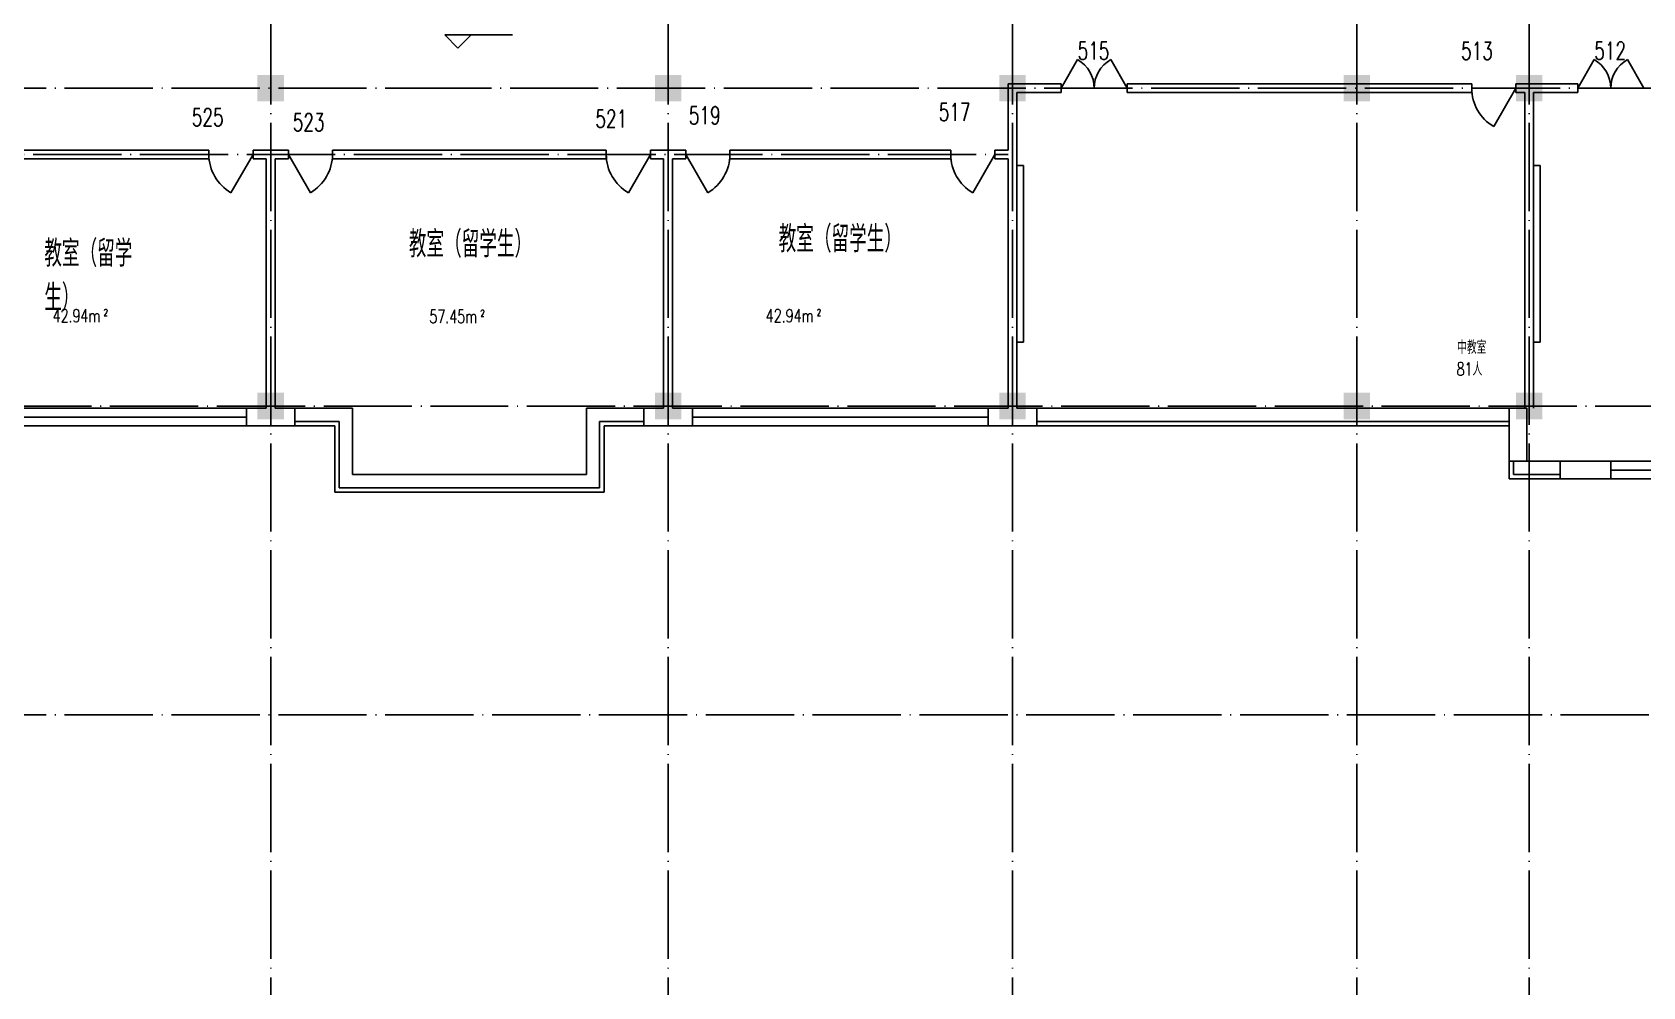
# Model space of a CAD drawing. Extents: x 165127 to 1058185, y 60808 to 144908.
# Drawn here: x 963635 to 1000111, y 102894 to 124523 of the extents above; entities that cross this region are included whole.
import ezdxf
from ezdxf.enums import TextEntityAlignment as Align

# ---------------------------------------------------------------- set-up
doc = ezdxf.new("R2010")
doc.units = 0
doc.header["$LTSCALE"] = 1000
doc.linetypes.add('DOTE', pattern=[2.42, 2, -0.2, 0.02, -0.2])
doc.layers.get('0').update_dxf_attribs({"linetype": 'CONTINUOUS'})
for name, color, linetype in [('COLUMN', 7, 'CONTINUOUS'), ('DOTE', 1, 'DOTE'), ('PUB_DIM', 3, 'CONTINUOUS'), ('PUB_TEXT', 7, 'CONTINUOUS'), ('WALL', 255, 'CONTINUOUS'), ('WINDOW', 2, 'CONTINUOUS'), ('WINDOW_TEXT', 7, 'CONTINUOUS'), ('面积注记', 7, 'CONTINUOUS')]:
    doc.layers.add(name, color=color, linetype=linetype)
doc.styles.add('_HZTXT', font='romans.shx', dxfattribs={"width": 0.7, "bigfont": 'z.shx'})
doc.styles.add('DIM_FONT', font='SIMPLEX.shx', dxfattribs={"width": 0.7})
doc.styles.add('SIMPLEX', font='SIMPLEX.SHX')

# ---------------------------------------------------------------- blocks, each defined once
blk = doc.blocks.new('_FZH')
blk.add_solid([(-0.5, -0.5), (0.5, -0.5), (-0.5, 0.5), (0.5, 0.5)])
blk = doc.blocks.new('_DBLK1')
for p, q in [((-0.5, 0), (-0.25, -0.433)), ((0.5, 0), (0.25, -0.433))]:
    blk.add_line(p, q)
for centre, start, end in [((-0.5, 0), 300, 0), ((0.5, 0), 180, 240)]:
    blk.add_arc(centre, 0.5, start, end)
at = {"layer": 'WINDOW_TEXT', "style": 'SIMPLEX', "flags": 9}
blk.add_attdef('A', text='', height=1, dxfattribs=at).set_placement((0, 1.5), align=Align.MIDDLE)
blk = doc.blocks.new('_DBLK')
blk.add_line((-0.5, 0), (0, -0.866))
blk.add_arc((-0.5, 0), 1, 300, 0)
at = {"layer": 'WINDOW_TEXT', "style": 'SIMPLEX', "flags": 9}
blk.add_attdef('A', text='', height=1, dxfattribs=at).set_placement((0, 1.5), align=Align.MIDDLE)
blk = doc.blocks.new('_WBLK')
for p, q in [((-0.5, 0.5), (0.5, 0.5)), ((-0.5, 0), (0.5, 0)), ((-0.5, -0.5), (0.5, -0.5))]:
    blk.add_line(p, q)
at = {"layer": 'WINDOW_TEXT', "style": 'SIMPLEX', "flags": 9}
blk.add_attdef('A', text='', height=1, dxfattribs=at).set_placement((0, 1.5), align=Align.MIDDLE)

msp = doc.modelspace()

# ---------------------------------------------------------------- linework, layer by layer
at = {"layer": 'DOTE'}
for p, q in [((969036.1, 139407.6), (969036.1, 71351.8)), ((978036.1, 139407.6), (978036.1, 71351.8)), ((985836.1, 139407.6), (985836.1, 71351.8)), ((993636.1, 139407.6), (993636.1, 71084.4)), ((997536.1, 139407.6), (997536.1, 71084.4)), ((906289.5, 123253.1), (973536.1, 123253.1)), ((1022436.1, 123253.1), (973536.1, 123253.1)), ((961236.1, 121753.1), (985736.1, 121753.1)), ((933936.1, 116053.1), (973536.1, 116053.1)), ((1013136.1, 116053.1), (973536.1, 116053.1)), ((906289.5, 109053.1), (1040932.7, 109053.1))]:
    msp.add_line(p, q, dxfattribs=at)
at = {"layer": 'PUB_DIM'}
for p, q in [((972977, 124459.8), (973577, 124459.8)), ((973277, 124159.8), (972977, 124459.8)), ((973577, 124459.8), (973277, 124159.8)), ((973277, 124459.8), (974510.9, 124459.8))]:
    msp.add_line(p, q, dxfattribs=at)
at = {"layer": 'WALL'}
for p, q in [((985736.1, 123353.1), (986936.1, 123353.1)), ((985736.1, 121853.1), (985736.1, 123353.1)), ((986936.1, 123153.1), (986936.1, 123353.1)), ((996236.1, 123353.1), (988436.1, 123353.1)), ((988436.1, 123153.1), (988436.1, 123353.1)), ((996236.1, 123353.1), (996236.1, 123153.1)), ((997236.1, 123353.1), (998636.1, 123353.1)), ((997236.1, 123353.1), (997236.1, 123153.1)), ((998636.1, 123153.1), (998636.1, 123353.1)), ((985936.1, 116003.1), (985936.1, 123153.1)), ((985936.1, 123153.1), (986936.1, 123153.1)), ((996236.1, 123153.1), (988436.1, 123153.1)), ((997236.1, 123153.1), (997436.1, 123153.1)), ((997436.1, 123153.1), (997436.1, 116003.1)), ((997636.1, 123153.1), (997636.1, 116003.1)), ((998636.1, 123153.1), (997636.1, 123153.1)), ((962636.1, 121853.1), (967636.1, 121853.1)), ((967636.1, 121653.1), (967636.1, 121853.1)), ((968636.1, 121853.1), (969436.1, 121853.1)), ((968636.1, 121653.1), (968636.1, 121853.1)), ((969436.1, 121653.1), (969436.1, 121853.1)), ((970436.1, 121853.1), (976636.1, 121853.1)), ((970436.1, 121653.1), (970436.1, 121853.1)), ((976636.1, 121653.1), (976636.1, 121853.1)), ((977636.1, 121853.1), (978436.1, 121853.1)), ((977636.1, 121653.1), (977636.1, 121853.1)), ((978436.1, 121653.1), (978436.1, 121853.1)), ((979436.1, 121853.1), (984436.1, 121853.1)), ((979436.1, 121653.1), (979436.1, 121853.1)), ((984436.1, 121653.1), (984436.1, 121853.1)), ((985436.1, 121853.1), (985736.1, 121853.1)), ((985436.1, 121653.1), (985436.1, 121853.1)), ((962636.1, 121653.1), (967636.1, 121653.1)), ((968636.1, 121653.1), (968936.1, 121653.1)), ((968936.1, 121653.1), (968936.1, 116003.1)), ((969136.1, 121653.1), (969436.1, 121653.1)), ((969136.1, 121653.1), (969136.1, 116003.1)), ((970436.1, 121653.1), (976636.1, 121653.1)), ((977636.1, 121653.1), (977936.1, 121653.1)), ((977936.1, 121653.1), (977936.1, 116003.1)), ((978136.1, 121653.1), (978436.1, 121653.1)), ((978136.1, 121653.1), (978136.1, 116003.1)), ((979436.1, 121653.1), (984436.1, 121653.1)), ((985436.1, 121653.1), (985736.1, 121653.1)), ((985736.1, 116003.1), (985736.1, 121653.1)), ((968936.1, 116003.1), (968486.1, 116003.1)), ((968486.1, 115603.1), (968486.1, 116003.1)), ((969586.1, 116003.1), (969136.1, 116003.1)), ((969586.1, 115603.1), (969586.1, 116003.1)), ((977936.1, 116003.1), (977486.1, 116003.1)), ((977486.1, 115603.1), (977486.1, 116003.1)), ((978586.1, 116003.1), (978136.1, 116003.1)), ((978586.1, 115603.1), (978586.1, 116003.1)), ((985736.1, 116003.1), (985286.1, 116003.1)), ((985286.1, 115603.1), (985286.1, 116003.1)), ((985936.1, 116003.1), (986386.3, 116003.1)), ((986386.3, 116003.1), (986386.3, 115603.1)), ((997086.3, 116003.1), (997086.3, 114803.1)), ((997086.3, 116003.1), (997486.3, 116003.1)), ((997486.3, 116003.1), (997486.3, 114803.1)), ((968486.1, 115603.1), (969586.1, 115603.1)), ((977486.1, 115603.1), (978586.1, 115603.1)), ((985286.1, 115603.1), (986386.3, 115603.1)), ((997486.3, 114803.1), (997086.3, 114803.1)), ((998236.3, 114803.1), (999386.3, 114803.1)), ((998236.3, 114403.1), (998236.3, 114803.1)), ((999386.3, 114403.1), (999386.3, 114803.1)), ((998236.3, 114403.1), (999386.3, 114403.1))]:
    msp.add_line(p, q, dxfattribs=at)
at = {"layer": 'WINDOW'}
for p, q in [((985936.1, 121503.1), (986086.1, 121503.1)), ((986086.1, 121503.1), (986086.1, 117503.1)), ((997636.1, 121503.1), (997786.1, 121503.1)), ((997786.1, 121503.1), (997786.1, 117503.1)), ((985936.1, 117503.1), (986086.1, 117503.1)), ((997636.1, 117503.1), (997786.1, 117503.1)), ((970886.1, 116003.1), (969586.1, 116003.1)), ((970886.1, 114503.1), (970886.1, 116003.1)), ((976186.1, 116003.1), (977486.1, 116003.1)), ((976186.1, 114503.1), (976186.1, 116003.1)), ((986386.3, 116003.1), (997086.3, 116003.1)), ((970586.1, 115703.1), (969586.1, 115703.1)), ((970586.1, 114203.1), (970586.1, 115703.1)), ((976486.1, 115703.1), (977486.1, 115703.1)), ((976486.1, 114203.1), (976486.1, 115703.1)), ((997086.3, 115703.1), (986386.3, 115703.1)), ((970486.1, 115603.1), (969586.1, 115603.1)), ((970486.1, 114103.1), (970486.1, 115603.1)), ((976586.1, 115603.1), (977486.1, 115603.1)), ((976586.1, 114103.1), (976586.1, 115603.1)), ((997086.3, 115603.1), (986386.3, 115603.1)), ((997086.3, 114803.1), (997086.3, 114403.1)), ((997186.3, 114803.1), (997186.3, 114503.1)), ((997486.3, 114803.1), (998236.3, 114803.1)), ((970586.1, 114203.1), (976486.1, 114203.1)), ((970886.1, 114503.1), (976186.1, 114503.1)), ((998236.3, 114403.1), (997086.3, 114403.1)), ((998236.3, 114503.1), (997186.3, 114503.1)), ((970486.1, 114103.1), (976586.1, 114103.1))]:
    msp.add_line(p, q, dxfattribs=at)

# ---------------------------------------------------------------- block references
at = {"layer": 'COLUMN', "yscale": 600, "zscale": 600}
for p, xscale in [((969036.1, 123253.1), 600), ((978036.1, 123253.1), -600), ((985836.1, 123253.1), -600), ((993636.1, 123253.1), -600), ((997536.1, 123253.1), -600), ((969036.1, 116053.1), 600), ((978036.1, 116053.1), -600), ((985836.1, 116053.1), -600), ((993636.1, 116053.1), -600), ((997536.1, 116053.1), -600)]:
    msp.add_blockref('_FZH', p, dxfattribs=dict(at, xscale=xscale))
at = {"layer": 'WINDOW', "rotation": 180}
for name, p, xscale, yscale, zscale in [('_DBLK1', (987686.1, 123253.1), 1500, 1500, 1500), ('_DBLK1', (999386.1, 123253.1), 1500, 1500, 1500), ('_DBLK', (984936.1, 121753.1), 1000, -1000, 1000), ('_WBLK', (965136.1, 115803.1), 6700, 399.9999999999708, 6700), ('_WBLK', (981936.1, 115803.1), -6700, 399.9999999999708, 6700), ('_WBLK', (1001436.3, 114603.1), -4100, 400.0000000000292, 4100)]:
    msp.add_blockref(name, p, dxfattribs=dict(at, xscale=xscale, yscale=yscale, zscale=zscale))
at = {"layer": 'WINDOW', "yscale": 1000, "zscale": 1000}
for p, xscale in [((996736.1, 123253.1), -1000), ((968136.1, 121753.1), -1000), ((969936.1, 121753.1), 1000), ((977136.1, 121753.1), -1000), ((978936.1, 121753.1), 1000)]:
    msp.add_blockref('_DBLK', p, dxfattribs=dict(at, xscale=xscale))

# ---------------------------------------------------------------- texts
at = {"layer": 'PUB_TEXT', "style": 'DIM_FONT', "width": 0.7}
for s, p in [('42.94m', (965177.7, 118099.9)), ('57.45m', (973710.2, 118080.9)), ('42.94m', (981329.2, 118099.9))]:
    msp.add_text(s, height=300, dxfattribs=at).set_placement(p, align=Align.MIDDLE_RIGHT)
at = {"layer": 'PUB_TEXT', "width": 0.7}
for s, height, style, p in [(' 2', 150, 'DIM_FONT', (965177.7, 118099.9)), (' 2', 150, 'DIM_FONT', (973710.2, 118080.9)), (' 2', 150, 'DIM_FONT', (981329.2, 118099.9)), ('中教室', 300, '_HZTXT', (995906.6, 117234.1)), ('81人', 300, '_HZTXT', (995895.4, 116742.2))]:
    msp.add_text(s, height=height, dxfattribs=dict(at, style=style)).set_placement(p)
at = {"layer": '面积注记', "attachment_point": 1, "style": 'DIM_FONT'}
for s, insert, char_height, width in [('515', (987311.1, 124302.6), 400, 978.881), ('513', (995994.9, 124300.5), 400, 978.881), ('512', (999011.1, 124302.6), 400, 978.881), ('525', (967249.6, 122795), 400, 978.881), ('523', (969536.1, 122683.7), 400, 978.881), ('521', (976389.3, 122760.6), 400, 978.881), ('519', (978506.9, 122837.6), 400, 978.881), ('517', (984166.6, 122914.5), 400, 978.881), ('{\\Fromans,z|c134;教室（留学生）}', (972164.5, 120021.1), 600, 2751.722), ('{\\Fromans,z|c134;教室（留学生）}', (980540.2, 120136.6), 600, 2924.906), ('{\\Fromans,z|c134;教室（留学生）}', (963909.3, 119809.6), 600, 2193.68)]:
    msp.add_mtext(s, dxfattribs=dict(at, insert=insert, char_height=char_height, width=width))

doc.saveas('drawing.dxf')
